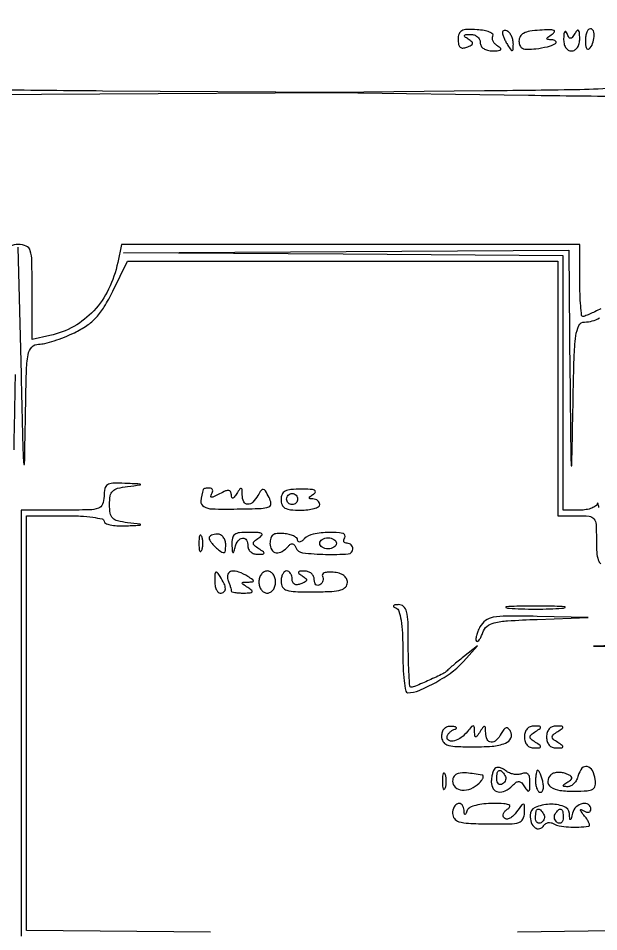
# Model space of a CAD drawing. Extents: x 23 to 255, y 40 to 184.
# Drawn here: x 157.99 to 166.87, y 134.5 to 148.46 of the extents above; entities that cross this region are included whole.
import ezdxf

# ---------------------------------------------------------------- set-up
doc = ezdxf.new("R2010")
doc.units = 0
doc.header["$MEASUREMENT"] = 0

msp = doc.modelspace()

# ---------------------------------------------------------------- linework, layer by layer
for points in [[(207.919475, 175.632891, 0.000007), (191.762556, 175.634099, 0.00002), (173.0434, 175.634494, 0.000013), (151.49745, 175.633531), (95.9364, 175.6296)], [(155.664, 147.2886), (159.23835, 147.308796), (162.8127, 147.328993), (159.28065, 147.352025, -0.001532), (157.681436, 147.367355, -0.004815)], [(166.898851, 144.023462, -0.007704), (166.807962, 143.977938, -0.010225), (166.72385, 143.939516, -0.007811), (166.652802, 143.91011, -0.094478), (166.623901, 143.9046, -0.381943), (166.605289, 143.921246, -0.006765), (166.59106, 144.066133, -0.013161), (166.580744, 144.243654, -0.007931), (166.5774, 144.4545), (166.5774, 145.0044), (163.073222, 145.0044), (159.569044, 145.0044), (159.510896, 144.72945, -0.060755), (159.37201, 144.323676, -0.07425), (159.145972, 143.992825, -0.077519), (158.842188, 143.752903, -0.074524), (158.475709, 143.612873), (158.202, 143.552756), (158.202, 144.278578, 0.003999), (158.19819, 144.754915, 0.066986), (158.174687, 144.910668, 0.226042), (158.113175, 144.979658, 0.099837), (157.9905, 145.0044, 0.099837), (157.867825, 144.979658, 0.226042)], [(157.985698, 144.9621), (158.0328, 143.0163, 0.000369), (158.060984, 141.886424, 0.015763), (158.074719, 141.64657, 0.94596), (158.086735, 141.646969, 0.001694), (158.098651, 142.27605, -0.002236), (158.114291, 143.057031, -0.035705), (158.139613, 143.320324, -0.148069), (158.197236, 143.436262, -0.206757), (158.30219, 143.4816, 0.060031), (158.397177, 143.493046, 0.017566), (158.538975, 143.533048, 0.017375), (158.696701, 143.589702, 0.017816), (158.848775, 143.656742, 0.036167), (159.039686, 143.766849, 0.057366), (159.182664, 143.889755, 0.050729), (159.305367, 144.052929, 0.022099), (159.435313, 144.291242), (159.660056, 144.7506), (162.949528, 144.7506), (166.239, 144.7506), (166.239, 142.8048), (166.239, 140.859), (166.5351, 140.859, -0.023974), (166.722002, 140.850033, -0.206324), (166.7936, 140.810657, -0.154453), (166.825266, 140.725121, -0.012019), (166.8312, 140.4783, 0.016668), (166.837332, 140.294396, 0.063857), (166.8594, 140.1822, 0.12648), (166.899134, 140.120668, 0.188641)], [(166.869927, 140.982235, 0.026135), (166.854844, 141.049999, 0.815567), (166.845422, 141.04935, -0.200342), (166.821712, 141.008803, -0.067706), (166.760824, 140.974664, -0.054538), (166.675601, 140.951368, -0.039488), (166.5774, 140.9436), (166.3236, 140.9436), (166.3236, 142.888429), (166.3236, 144.833259), (162.96075, 144.856378), (159.5979, 144.879497), (163.00305, 144.899649), (166.4082, 144.9198), (166.427103, 142.99515, 0.00018), (166.439334, 141.793636, 0.017507), (166.447109, 141.623071, 0.950666), (166.455418, 141.62332, 0.00051), (166.471498, 142.44525, -0.002315), (166.490746, 143.275756, -0.025586), (166.51696, 143.607056, -0.081354), (166.564805, 143.76595, -0.286464), (166.651402, 143.82, 0.135111), (166.877816, 143.88232, 0.037146)], [(157.925396, 141.86504, 0.000348), (157.948315, 143.0163)], [(160.93035, 134.492811), (158.1174, 134.516281), (158.1174, 137.68764), (158.1174, 140.859), (158.7096, 140.859, -0.01259), (158.942841, 140.853126, -0.022889), (159.1326, 140.834829, -0.020168), (159.274395, 140.8087, -0.350432), (159.3018, 140.7744, 0.296374), (159.322457, 140.742611, 0.049524), (159.394992, 140.718628, 0.040608), (159.497466, 140.704273, 0.025171), (159.61905, 140.703339, 0.000452), (159.845495, 140.713208, 0.202828), (159.858846, 140.71957, 0.602997), (159.856226, 140.726545, 0.000683), (159.66135, 140.750999, -0.029128), (159.51024, 140.778763, -0.138253), (159.434442, 140.821631, -0.156239), (159.397194, 140.894714, -0.040366), (159.3864, 141.0282, -0.040366), (159.397194, 141.161686, -0.156239), (159.434442, 141.234769, -0.138253), (159.51024, 141.277637, -0.029128), (159.66135, 141.305401, 0.000683), (159.856226, 141.329855, 0.602997), (159.858846, 141.33683, 0.202828), (159.845495, 141.343192, 0.000452), (159.61905, 141.353061, 0.017213), (159.434891, 141.354576, 0.133708), (159.353321, 141.330054, 0.206282), (159.313549, 141.27267, 0.049844), (159.3018, 141.1551, -0.088353), (159.280001, 141.032699, -0.227967), (159.2172, 140.9718, -0.075599), (159.07743, 140.947687, -0.004982), (158.6673, 140.9436), (158.0328, 140.9436), (158.0328, 137.6865), (158.0328, 134.4294)]]:
    msp.add_lwpolyline(points, format="xyb")
for points in [[(164.7162, 148.139905, 0.048372), (164.723503, 148.06459, 0.165585), (164.747672, 148.022528, 0.200353), (164.789018, 148.008568, 0.074272), (164.850193, 148.022128, 0.027745), (164.916538, 148.051906, 0.234956), (164.935295, 148.07753, 0.265879), (164.925054, 148.105642, 0.034191), (164.871343, 148.145078, -0.022469), (164.818721, 148.181849, -0.3555), (164.814023, 148.201662, -0.267807), (164.833471, 148.214886, -0.01627), (164.90655, 148.217905, -0.08452), (164.963087, 148.208787, -0.094034), (165.01111, 148.181543, -0.101436), (165.043217, 148.140602, -0.116238), (165.0546, 148.0923, 0.134796), (165.068568, 148.041432, 0.113373), (165.107259, 148.000864, 0.090659), (165.168047, 147.974988, 0.057171), (165.24495, 147.966695, 0.014514), (165.336511, 147.969978, 0.184504), (165.367263, 147.984073, 0.429146), (165.366508, 148.005876, 0.040224), (165.318711, 148.041837, -0.063784), (165.277695, 148.075828, -0.080973), (165.250375, 148.116649, -0.097347), (165.240579, 148.157719, -0.149504), (165.249795, 148.192818, 0.363005), (165.245349, 148.223734, 0.088404), (165.19809, 148.253045, 0.051759), (165.114976, 148.276531, 0.026186), (165.006834, 148.289527, 0.020795), (164.851616, 148.293511, 0.115384), (164.771234, 148.273356, 0.195397), (164.730172, 148.225529, 0.081053)], [(165.394295, 148.245343, 0.074451), (165.400171, 148.210606, 0.021733), (165.419301, 148.159728, 0.021318), (165.446115, 148.103607, 0.021347), (165.4776, 148.05, 0.010223), (165.52577, 147.978703, 0.295079), (165.545337, 147.970836, 0.343021), (165.558224, 147.98558, 0.012098), (165.560905, 148.066157, 0.053738), (165.555125, 148.124757, 0.049393), (165.536968, 148.18255, 0.052761), (165.509919, 148.231076, 0.101161), (165.4776, 148.2615, 0.058538), (165.44527, 148.276587, 0.128516), (165.418232, 148.278322, 0.195945), (165.400817, 148.266948, 0.157323)], [(165.64697, 148.115102, 0.102242), (165.66114, 148.046124, 0.186882), (165.700799, 148.005704, 0.110479), (165.775137, 147.990221, 0.0253), (165.903998, 147.998651, 0.029164), (166.080972, 148.029799, 0.07036), (166.204476, 148.078132, 0.525558), (166.207674, 148.113761, 0.172103), (166.14735, 148.135895, -0.021919), (166.085917, 148.139255, -0.409837), (166.074646, 148.15279, -0.219984), (166.086514, 148.173683, -0.01057), (166.1544, 148.220128, 0.107976), (166.189693, 148.256034, 0.488184), (166.181155, 148.279671, 0.085851), (166.115362, 148.289251, 0.009691), (165.96422, 148.282283, 0.023256), (165.810933, 148.26505, 0.081814), (165.717092, 148.233772, 0.140058), (165.665895, 148.184789, 0.132781)], [(166.330279, 148.15575, 0.055142), (166.336153, 148.077676, 0.094793), (166.359924, 148.017162, 0.120857), (166.399327, 147.979188, 0.132361), (166.4505, 147.9654, 0.134796), (166.501368, 147.979368, 0.113373), (166.541936, 148.018059, 0.090659), (166.567812, 148.078847, 0.057171), (166.576105, 148.15575, 0.015005), (166.572775, 148.246155, 0.180447), (166.558678, 148.277396, 0.429735), (166.536892, 148.276919, 0.043137), (166.501745, 148.230777, -0.022213), (166.459802, 148.170656, -0.233412), (166.433671, 148.157755, -0.275386), (166.410492, 148.171568, -0.029355), (166.38282, 148.230777, 0.089763), (166.364402, 148.260314, 0.481229), (166.348086, 148.259287, 0.125022), (166.335512, 148.226099, 0.019588)], [(166.662, 148.1205, 0.03047), (166.666053, 148.054046, 0.080137), (166.679287, 148.008331, 0.2027), (166.698773, 147.990923, 0.286074), (166.720849, 147.996049, 0.105931), (166.773679, 148.077692, 0.076138), (166.796524, 148.184213, 0.099013), (166.784371, 148.27165, 0.319036), (166.739114, 148.3038, 0.218452), (166.709607, 148.290262, 0.078229), (166.684652, 148.249956, 0.059481), (166.667647, 148.190685, 0.040166)], [(167.430079, 147.52261, -0.342057), (167.35647, 147.43604, -0.033457), (167.066481, 147.39515, -0.014507), (166.509559, 147.370527, -0.001316), (165.11805, 147.353077), (162.8127, 147.330235), (165.794887, 147.288268, 0.001412), (167.327384, 147.271029, 0.007453), (168.167877, 147.276475, 0.005156), (168.721421, 147.294027, 0.402063), (168.777037, 147.35205, 0.306411), (168.743769, 147.401203, 0.053595), (168.630361, 147.433084, 0.032442), (168.442343, 147.452348, 0.00931), (168.14955, 147.4578, -0.010741), (167.867518, 147.463859, -0.028397), (167.666721, 147.483953, -0.037086), (167.531091, 147.515804, -0.22427), (167.479429, 147.56355, 0.049387), (167.461464, 147.597871, 0.447295), (167.446625, 147.600094, 0.189715), (167.434989, 147.57896, 0.020709)], [(160.818127, 141.26085, 0.051845), (160.782894, 141.080944, 0.291934), (160.825893, 140.998002, 0.126787), (160.954606, 140.962074, 0.008683), (161.336349, 140.961078, 0.004572), (161.703661, 140.969858, 0.07926), (161.820958, 140.992567, 0.338917), (161.853855, 141.044134, 0.101774), (161.825593, 141.139346, 0.015284), (161.76943, 141.236991, 0.215003), (161.736738, 141.259104, 0.289913), (161.704777, 141.245846, 0.025764), (161.65618, 141.168628, -0.068244), (161.577995, 141.065026, -0.207842), (161.497837, 141.033178, -0.285933), (161.438274, 141.072944, -0.104472), (161.415505, 141.17625, 0.011938), (161.412802, 141.259066, 0.327416), (161.399719, 141.274939, 0.309569), (161.379867, 141.267653, 0.011213), (161.3322, 141.1974, -0.018193), (161.293075, 141.141434, -0.179261), (161.269267, 141.12619, -0.412798), (161.253924, 141.135985, -0.051975), (161.248895, 141.179227, 0.106469), (161.238182, 141.226241, 0.272561), (161.210484, 141.245288, 0.121696), (161.159737, 141.236474, 0.019305), (161.068191, 141.191936, -0.012512), (160.985371, 141.150243, -0.104615), (160.944797, 141.14062, -0.474034), (160.933053, 141.154285, -0.094818), (160.946284, 141.18896, 0.073208), (160.961644, 141.224553, 0.149447), (160.960577, 141.254669, 0.188338), (160.943664, 141.274568, 0.12414), (160.914193, 141.282, 0.022122), (160.879402, 141.28046, 0.032069), (160.849016, 141.275787, 0.033208), (160.825927, 141.26907, 0.235281)], [(162.009, 141.10434, 0.098956), (162.024785, 141.025366, 0.171377), (162.069111, 140.976231, 0.101776), (162.153828, 140.950536, 0.022913), (162.3051, 140.9436, 0.027026), (162.418558, 140.949737, 0.042582), (162.514221, 140.968451, 0.052312), (162.581565, 140.99557, 0.277684), (162.6012, 141.0282, 0.123684), (162.593069, 141.060567, 0.099425), (162.570136, 141.088329, 0.089546), (162.535847, 141.10722, 0.07833), (162.49545, 141.114095, -0.043119), (162.451571, 141.118429, -0.407644), (162.441713, 141.132473, -0.195823), (162.454851, 141.153955, -0.017677), (162.507904, 141.190235, 0.164983), (162.533608, 141.222066, 0.407688), (162.522459, 141.246902, 0.081054), (162.454563, 141.261578, 0.01278), (162.317554, 141.26508, 0.021171), (162.15835, 141.258336, 0.099222), (162.070749, 141.232912, 0.173377), (162.02527, 141.183818, 0.101308)], [(162.2628, 141.1128, -0.099038), (162.256341, 141.080513, -0.097945), (162.237949, 141.053051, -0.097945), (162.210487, 141.034659, -0.099038), (162.1782, 141.0282, -0.099038), (162.145913, 141.034659, -0.097945), (162.118451, 141.053051, -0.097945), (162.100059, 141.080513, -0.099038), (162.0936, 141.1128, -0.099038), (162.100059, 141.145087, -0.097945), (162.118451, 141.172549, -0.097945), (162.145913, 141.190941, -0.099038), (162.1782, 141.1974, -0.099038), (162.210487, 141.190941, -0.097945), (162.237949, 141.172549, -0.097945), (162.256341, 141.145087, -0.099038)], [(160.753358, 140.436, 0.017491), (160.755997, 140.360584, 0.078554), (160.765893, 140.317692, 0.447206), (160.780185, 140.312536, 0.174857), (160.796029, 140.33025, 0.057986), (160.809255, 140.378473, 0.037979), (160.813631, 140.436, 0.037979), (160.809255, 140.493527, 0.057986), (160.796029, 140.54175, 0.174857), (160.780185, 140.559464, 0.447206), (160.765893, 140.554308, 0.078554), (160.755997, 140.511416, 0.017491)], [(160.9092, 140.516859, 0.132905), (160.917314, 140.486871, 0.031446), (160.946477, 140.443447, 0.030189), (160.987525, 140.396135, 0.025778), (161.0361, 140.3514, 0.025052), (161.105236, 140.299642, 0.264713), (161.139091, 140.297098, 0.263084), (161.158701, 140.324934, 0.024807), (161.163, 140.411541, 0.075115), (161.153449, 140.474759, 0.088825), (161.125723, 140.528396, 0.100696), (161.084494, 140.564253, 0.129492), (161.0361, 140.577, 0.045432), (160.987526, 140.572577, 0.065335), (160.946477, 140.559334, 0.085332), (160.918749, 140.539838, 0.199516)], [(161.257414, 140.41485, 0.005718), (161.263505, 140.318212, 0.197309), (161.273517, 140.298205, 0.541772), (161.285616, 140.30163, 0.01159), (161.305917, 140.37255, -0.085659), (161.352779, 140.475677, -0.219845), (161.421383, 140.516855, -0.309409), (161.478895, 140.486004, -0.12015), (161.5014, 140.3937, 0.116238), (161.512783, 140.345398, 0.101436), (161.54489, 140.304457, 0.094034), (161.592913, 140.277213, 0.08452), (161.64945, 140.268095, 0.012169), (161.732318, 140.270838, 0.328172), (161.748294, 140.284068, 0.306546), (161.740941, 140.304217, 0.011267), (161.6706, 140.352695, -0.02521), (161.601678, 140.403086, -0.226004), (161.586, 140.436, -0.226004), (161.601678, 140.468914, -0.02521), (161.6706, 140.519305, 0.06981), (161.716219, 140.559339, 0.471622), (161.711787, 140.585117, 0.118458), (161.659548, 140.600327, 0.0107), (161.52255, 140.603905, 0.023882), (161.374013, 140.597507, 0.132933), (161.29988, 140.570016, 0.192523), (161.264371, 140.514736, 0.060598)], [(161.8398, 140.435052, 0.132005), (161.865765, 140.338417, 0.228849), (161.933127, 140.29274, 0.175361), (162.026815, 140.311857, 0.083154), (162.121191, 140.3937, -0.073383), (162.153913, 140.42321, -0.195605), (162.184146, 140.429369, -0.186132), (162.211148, 140.412687, -0.066066), (162.233991, 140.37255, 0.273299), (162.339264, 140.292227, 0.02351), (162.690725, 140.267167, 0.023242), (163.037389, 140.2749, 0.394209), (163.1088, 140.3514, 0.105053), (163.101942, 140.38368, 0.099167), (163.082482, 140.411149, 0.09642), (163.053407, 140.42956, 0.093332), (163.019207, 140.436, -0.108972), (162.989179, 140.442623, -0.182303), (162.971291, 140.460851, -0.161196), (162.968659, 140.488274, -0.082592), (162.9819, 140.5206, 0.525422), (162.952519, 140.58747, 0.054216), (162.747594, 140.604092, 0.041416), (162.501885, 140.57691, 0.149202), (162.36432, 140.50368, -0.039371), (162.325264, 140.470334, -0.112522), (162.292622, 140.456383, -0.249233), (162.271851, 140.463007, -0.195839), (162.2628, 140.485228, 0.217711), (162.247664, 140.518343, 0.067467), (162.200672, 140.549037, 0.053372), (162.132283, 140.573015, 0.03702), (162.0513, 140.5858, 0.040022), (161.947998, 140.586066, 0.136287), (161.885336, 140.563311, 0.169057), (161.851145, 140.515073, 0.070533)], [(162.855, 140.436, -0.148195), (162.845223, 140.403737, -0.098894), (162.817723, 140.376251, -0.082425), (162.776614, 140.357719, -0.064853), (162.7281, 140.3514, -0.064853), (162.679586, 140.357719, -0.082425), (162.638477, 140.376251, -0.098894), (162.610977, 140.403737, -0.148195), (162.6012, 140.436, -0.148195), (162.610977, 140.468263, -0.098894), (162.638477, 140.495749, -0.082425), (162.679586, 140.514281, -0.064853), (162.7281, 140.5206, -0.064853), (162.776614, 140.514281, -0.082425), (162.817723, 140.495749, -0.098894), (162.845223, 140.468263, -0.148195)], [(160.995095, 139.86495, 0.042523), (161.000805, 139.792075, 0.062416), (161.019032, 139.730515, 0.082215), (161.046152, 139.688811, 0.210568), (161.0784, 139.6746, 0.163584), (161.134835, 139.693571, 0.234725), (161.157898, 139.739993, 0.112355), (161.140076, 139.818304, 0.031558), (161.0784, 139.9284, 0.023197), (161.034366, 139.990064, 0.409657), (161.012272, 139.992878, 0.220444), (160.998066, 139.96598, 0.011293)], [(161.196249, 139.879181, -0.008099), (161.215911, 139.825351, -0.009838), (161.232516, 139.774278, -0.008575), (161.244852, 139.730971, -0.065182), (161.2476, 139.709981, 0.331744), (161.257854, 139.696227, 0.02809), (161.303515, 139.685374, 0.028518), (161.364982, 139.677952, 0.01749), (161.43795, 139.675895, 0.011293), (161.53898, 139.678866, 0.220444), (161.565878, 139.693072, 0.409657), (161.563064, 139.715166, 0.023197), (161.5014, 139.7592, -0.007698), (161.426683, 139.809133, -0.246379), (161.4168, 139.827973, -0.392993), (161.428338, 139.840385, -0.013145), (161.5014, 139.8438, 0.013145), (161.574462, 139.847215, 0.392993), (161.586, 139.859627, 0.246379), (161.576117, 139.878467, 0.007698), (161.5014, 139.9284, 0.053462), (161.364092, 139.997615, 0.130739), (161.252359, 140.008836, 0.267616), (161.196186, 139.963141, 0.184898)], [(161.6706, 139.8438, 0.072314), (161.680064, 139.778708, 0.08892), (161.707613, 139.72395, 0.10214), (161.748791, 139.687561, 0.130775), (161.7975, 139.6746, 0.130775), (161.846209, 139.687561, 0.10214), (161.887388, 139.72395, 0.08892), (161.914936, 139.778708, 0.072314), (161.9244, 139.8438, 0.072314), (161.914936, 139.908892, 0.08892), (161.887388, 139.96365, 0.10214), (161.846209, 140.000039, 0.130775), (161.7975, 140.013, 0.130775), (161.748791, 140.000039, 0.10214), (161.707613, 139.96365, 0.08892), (161.680064, 139.908892, 0.072314)], [(162.009, 139.851741, 0.140077), (162.033039, 139.767619, 0.180313), (162.096207, 139.718865, 0.068562), (162.22765, 139.697164, 0.008621), (162.5166, 139.694429, 0.009991), (162.784499, 139.701866, 0.056689), (162.925136, 139.724705, 0.136432), (162.996875, 139.76824, 0.190809), (163.0242, 139.837236, 0.124448), (163.009193, 139.896595, 0.112498), (162.967404, 139.944309, 0.087829), (162.899282, 139.977403, 0.048651), (162.808055, 139.993985, 0.032658), (162.728432, 139.995361, 0.074374), (162.669598, 139.98365, 0.156685), (162.640941, 139.961601, 0.297794), (162.640235, 139.933682, -0.109169), (162.65208, 139.899778, -0.099793), (162.649108, 139.862851, -0.09527), (162.631735, 139.828581, -0.089754), (162.60258, 139.802353, -0.136093), (162.569928, 139.792856, -0.190788), (162.541857, 139.803567, -0.140899), (162.522912, 139.834517, -0.067432), (162.5166, 139.881107, 0.111771), (162.505233, 139.93132, 0.10102), (162.47311, 139.973876, 0.095411), (162.425077, 140.002187, 0.088002), (162.36855, 140.011705, 0.01627), (162.295471, 140.008686, 0.267807), (162.276023, 139.995462, 0.3555), (162.280721, 139.975649, 0.022469), (162.333343, 139.938878, -0.034191), (162.387054, 139.899442, -0.265879), (162.397295, 139.87133, -0.234956), (162.378538, 139.845706, -0.027745), (162.312193, 139.815928, -0.065056), (162.255631, 139.802297, -0.15226), (162.213407, 139.810666, -0.176772), (162.18737, 139.840172, -0.093544), (162.1782, 139.888755, 0.066306), (162.171874, 139.93625, 0.083434), (162.153349, 139.976503, 0.099317), (162.125862, 140.003425, 0.145266), (162.0936, 140.013, 0.183604), (162.061305, 140.000727, 0.090576), (162.033851, 139.96563, 0.070457), (162.015247, 139.913447, 0.05049)], [(163.76445, 139.449371, -0.22427), (163.812196, 139.397709, -0.037086), (163.844047, 139.262079, -0.028397), (163.864141, 139.061282, -0.010741), (163.8702, 138.77925, 0.01111), (163.875546, 138.538685, 0.018347), (163.892016, 138.336113, 0.012734), (163.915022, 138.176654, 0.365608), (163.944468, 138.1518, 0.099383), (164.121363, 138.187311, 0.02833), (164.374494, 138.310486, 0.029338), (164.623977, 138.469757, 0.055162), (164.8008, 138.630258), (165.0123, 138.86969), (164.8008, 138.701095, 0.00273), (164.716718, 138.633316, 0.003354), (164.639003, 138.569093, 0.002787), (164.57438, 138.514341, 0.024221), (164.547, 138.488478, -0.088769), (164.482193, 138.441398, -0.006025), (164.275106, 138.344121, -0.005535), (164.064424, 138.251038, -0.101587), (163.993119, 138.2364, -0.392584), (163.977663, 138.250747, -0.003522), (163.966056, 138.422784, -0.009419), (163.957555, 138.627609, -0.005661), (163.9548, 138.8709, 0.006464), (163.950165, 139.229394, 0.051478), (163.928938, 139.393395, 0.151127), (163.883281, 139.471038, 0.198634), (163.80675, 139.498721, 0.021021), (163.750358, 139.493796, 0.185333), (163.728743, 139.482109, 0.449116), (163.730776, 139.467213, 0.051902)], [(165.49875, 139.443216, 0.012378), (165.681698, 139.433339, 0.007295), (165.9006, 139.430145, 0.007295), (166.119502, 139.433339, 0.012378), (166.30245, 139.443216, 0.075495), (166.351817, 139.454743, 0.793398), (166.35017, 139.465594, 0.016391), (166.188741, 139.47301, 0.003282), (165.9006, 139.474902, 0.003282), (165.612459, 139.47301, 0.016391), (165.45103, 139.465594, 0.793398), (165.449383, 139.454743, 0.075495)], [(165.050722, 139.159754, 0.02627), (165.017582, 139.089154, 0.036945), (164.9962, 139.02297, 0.040725), (164.987653, 138.969055, 0.218693), (164.997721, 138.941879, 0.351248), (165.017798, 138.939665, 0.09325), (165.04306, 138.96328, 0.054116), (165.069936, 139.00968, 0.027392), (165.093889, 139.072912, -0.144925), (165.157307, 139.166577, -0.113398), (165.267735, 139.221555, -0.044596), (165.473378, 139.252, -0.005513), (165.926463, 139.27323), (166.7043, 139.301084), (165.924727, 139.318642, 0.005257), (165.4593, 139.32423, 0.045361), (165.252669, 139.305756, 0.111565), (165.134552, 139.255532, 0.114281)], [(164.4624, 137.486128, 0.13582), (164.484844, 137.405027, 0.173062), (164.544383, 137.356078, 0.073219), (164.665199, 137.33169, 0.011006), (164.913011, 137.324006, 0.02089), (165.237906, 137.334663, 0.074695), (165.440023, 137.380641, 0.189731), (165.524425, 137.458922, 0.255761), (165.519031, 137.561005, 0.064407), (165.483753, 137.604435, 0.251968), (165.451525, 137.613225, 0.177678), (165.418034, 137.591328, 0.032473), (165.377089, 137.528164, -0.069702), (165.299685, 137.426214, -0.20928), (165.219965, 137.395328, -0.282997), (165.160574, 137.435486, -0.104357), (165.137905, 137.53845, 0.011938), (165.135202, 137.621266, 0.327416), (165.122119, 137.637139, 0.309569), (165.102267, 137.629853, 0.011213), (165.0546, 137.5596, -0.007937), (165.004701, 137.485012, -0.246125), (164.985595, 137.475, -0.389375), (164.972874, 137.486677, -0.013536), (164.968605, 137.5596, 0.020483), (164.96347, 137.630441, 0.381398), (164.948056, 137.6442, 0.215588), (164.923455, 137.633076, 0.009475), (164.861253, 137.5596, -0.063837), (164.765475, 137.468613, -0.08734), (164.658994, 137.416121, -0.161693), (164.580973, 137.418996, -0.312996), (164.547, 137.46795, -0.117038), (164.55479, 137.500773, -0.06394), (164.578064, 137.535254, -0.058299), (164.612311, 137.56608, -0.058288), (164.65275, 137.588171, 0.051902), (164.686424, 137.606013, 0.449116), (164.688457, 137.620909, 0.185333), (164.666842, 137.632596, 0.021021), (164.61045, 137.637521, 0.091399), (164.549769, 137.629142, 0.119834), (164.502465, 137.599615, 0.114888), (164.472686, 137.550545, 0.079338)], [(165.7314, 137.475, 0.071148), (165.741446, 137.404756, 0.110073), (165.770894, 137.351282, 0.119898), (165.818097, 137.318326, 0.095184), (165.87945, 137.307095, 0.012169), (165.962318, 137.309838, 0.328172), (165.978294, 137.323068, 0.306546), (165.970941, 137.343217, 0.011267), (165.9006, 137.391695, -0.02521), (165.831678, 137.442086, -0.226004), (165.816, 137.475, -0.226004), (165.831678, 137.507914, -0.02521), (165.9006, 137.558305, 0.011267), (165.970941, 137.606783, 0.306546), (165.978294, 137.626932, 0.328172), (165.962318, 137.640162, 0.012169), (165.87945, 137.642905, 0.095184), (165.818097, 137.631674, 0.119898), (165.770894, 137.598718, 0.110073), (165.741446, 137.545244, 0.071148)], [(166.0698, 137.475, 0.071148), (166.079846, 137.404756, 0.110073), (166.109294, 137.351282, 0.119898), (166.156497, 137.318326, 0.095184), (166.21785, 137.307095, 0.012169), (166.300718, 137.309838, 0.328172), (166.316694, 137.323068, 0.306546), (166.309341, 137.343217, 0.011267), (166.239, 137.391695, -0.02521), (166.170078, 137.442086, -0.226004), (166.1544, 137.475, -0.226004), (166.170078, 137.507914, -0.02521), (166.239, 137.558305, 0.011267), (166.309341, 137.606783, 0.306546), (166.316694, 137.626932, 0.328172), (166.300718, 137.640162, 0.012169), (166.21785, 137.642905, 0.095184), (166.156497, 137.631674, 0.119898), (166.109294, 137.598718, 0.110073), (166.079846, 137.545244, 0.071148)], [(166.553792, 136.886259, -0.058244), (166.528059, 136.820333, -0.064826), (166.488513, 136.764699, -0.074022), (166.4418, 136.727263, -0.135625), (166.39497, 136.714895, -0.017386), (166.334879, 136.717671, -0.387435), (166.32393, 136.729409, -0.248707), (166.333108, 136.747205, -0.010533), (166.394143, 136.787722, 0.043006), (166.445278, 136.826671, 0.282748), (166.453878, 136.856265, 0.211002), (166.431396, 136.883828, 0.026073), (166.358847, 136.9161, 0.059793), (166.296242, 136.931884, 0.05723), (166.230722, 136.932748, 0.061862), (166.172233, 136.919378, 0.109716), (166.130705, 136.892945, 0.188778), (166.088364, 136.796118, 0.25967), (166.130432, 136.713106, 0.114471), (166.273397, 136.658364, 0.037901), (166.49907, 136.644362, 0.014909), (166.68952, 136.652674, 0.11073), (166.775789, 136.678793, 0.221668), (166.812933, 136.730827, 0.08286), (166.814619, 136.822759, 0.081016), (166.770678, 136.960556, 0.2188), (166.692055, 137.022798, 0.285168), (166.610564, 136.996083, 0.111116)], [(164.475758, 136.7982, 0.017491), (164.478397, 136.722784, 0.078554), (164.488293, 136.679892, 0.447206), (164.502585, 136.674736, 0.174857), (164.518429, 136.69245, 0.057986), (164.531655, 136.740673, 0.037979), (164.536031, 136.7982, 0.037979), (164.531655, 136.855727, 0.057986), (164.518429, 136.90395, 0.174857), (164.502585, 136.921664, 0.447206), (164.488293, 136.916508, 0.078554), (164.478397, 136.873616, 0.017491)], [(164.6316, 136.800749, 0.208728), (164.672923, 136.706074, 0.169669), (164.775305, 136.661385, 0.121616), (164.912696, 136.68449, 0.094465), (165.038486, 136.77, 0.034172), (165.076922, 136.814083, 0.078093), (165.097737, 136.852837, 0.163026), (165.098107, 136.879637, 0.28411), (165.081793, 136.893597, 0.012775), (164.843742, 136.924377, 0.076757), (164.719434, 136.918134, 0.187923), (164.656279, 136.877216, 0.157376)], [(165.279466, 136.994866, 0.098079), (165.258039, 136.962855, 0.034042), (165.240152, 136.909991, 0.032267), (165.227905, 136.84756, 0.03231), (165.2238, 136.7841, 0.143052), (165.253173, 136.683536, 0.215659), (165.328455, 136.634468, 0.157839), (165.435914, 136.65184, 0.078165), (165.548803, 136.734043, -0.044506), (165.6058, 136.781705, -0.182338), (165.648759, 136.792527, -0.181316), (165.688317, 136.7723, -0.043931), (165.733627, 136.712893, 0.023369), (165.77616, 136.652104, 0.411792), (165.797774, 136.649227, 0.22079), (165.811764, 136.675631, 0.011431), (165.814705, 136.774395, 0.039849), (165.80854, 136.858978, 0.148105), (165.785726, 136.906634, 0.212236), (165.746131, 136.923936, 0.090274), (165.688023, 136.91298, -0.081129), (165.630738, 136.901099, -0.056181), (165.564604, 136.905712, -0.05543), (165.5001, 136.925147, -0.072462), (165.447589, 136.957201, 0.051268), (165.400445, 136.988786, 0.06696), (165.351814, 137.006764, 0.082676), (165.309184, 137.009129, 0.170586)], [(165.431687, 136.888646, -0.108373), (165.443667, 136.854527, -0.099685), (165.440806, 136.817416, -0.095498), (165.423506, 136.783025, -0.090427), (165.39438, 136.756753, -0.136093), (165.361728, 136.747256, -0.190788), (165.333657, 136.757967, -0.140899), (165.314712, 136.788917, -0.067432), (165.3084, 136.835507, -0.039415), (165.315604, 136.926755, -0.25701), (165.342848, 136.961806, -0.315493), (165.381736, 136.95375, -0.050477)], [(165.9006, 136.7982, 0.043375), (165.90623, 136.733427, 0.063112), (165.923125, 136.678702, 0.082769), (165.947967, 136.641653, 0.206609), (165.97728, 136.629, 0.24384), (166.002983, 136.642328, 0.106581), (166.018437, 136.678702, 0.070464), (166.021101, 136.733369, 0.040966), (166.009713, 136.7982, 0.016817), (165.990406, 136.863036, 0.025621), (165.968936, 136.917697, 0.023188), (165.948013, 136.958698, 0.269386), (165.933033, 136.9674, 0.326917), (165.920373, 136.958132, 0.029396), (165.910127, 136.917697, 0.029316), (165.902941, 136.863058, 0.018041)], [(164.6316, 136.30652, 0.167005), (164.658807, 136.227336, 0.157701), (164.729561, 136.179339, 0.059592), (164.874756, 136.155283, 0.008208), (165.1815, 136.146467, 0.007018), (165.510218, 136.147033, 0.070908), (165.645064, 136.168426, 0.199782), (165.70793, 136.22066, 0.121375), (165.7314, 136.315917, 0.007269), (165.729713, 136.43194, 0.376666), (165.715543, 136.447165, 0.261041), (165.692917, 136.437334, 0.004713), (165.611417, 136.328053, -0.045131), (165.560504, 136.270187, -0.071615), (165.506728, 136.232117, -0.100975), (165.458716, 136.218737, -0.217306), (165.423517, 136.231883, -0.16362), (165.407577, 136.263973, -0.126842), (165.412108, 136.302969, -0.096837), (165.437491, 136.343359, -0.063267), (165.48005, 136.378504, 0.177013), (165.506374, 136.412669, 0.405076), (165.49314, 136.439135, 0.072833), (165.414498, 136.454421, 0.010724), (165.252, 136.458505, 0.025958), (165.10922, 136.451613, 0.039591), (164.987199, 136.4295, 0.046609), (164.896507, 136.396234, 0.1878), (164.856829, 136.35405, -0.009076), (164.833118, 136.29823, -0.295955), (164.821356, 136.2906, -0.382689), (164.812242, 136.298773, -0.011437), (164.807479, 136.35405, 0.147118), (164.777112, 136.435912, 0.305883), (164.715573, 136.456974, 0.218218), (164.654228, 136.405968, 0.112333)], [(165.816, 136.278826, 0.087391), (165.836039, 136.165049, 0.146601), (165.893533, 136.087798, 0.231129), (165.964789, 136.07442, 0.189346), (166.0275, 136.1214, -0.11147), (166.05562, 136.150077, -0.100072), (166.094434, 136.165297, -0.094596), (166.138008, 136.164669, -0.087858), (166.179544, 136.14816, 0.094776), (166.263769, 136.116016, 0.027476), (166.402448, 136.099201, 0.027082), (166.560901, 136.097367, 0.029188), (166.714659, 136.11294, 0.389634), (166.725862, 136.127126, 0.080607), (166.717742, 136.160962, 0.047515), (166.692036, 136.209, 0.023807), (166.651209, 136.26454, -0.00972), (166.600784, 136.329234, -0.129017), (166.589498, 136.357005, -0.575929), (166.599678, 136.364826, -0.037782), (166.64085, 136.344147, 0.063696), (166.681348, 136.326363, 0.132816), (166.715536, 136.325595, 0.188594), (166.73795, 136.341409, 0.146934), (166.7466, 136.370207, 0.253714), (166.708584, 136.440304, 0.198204), (166.622082, 136.456544, 0.135514), (166.522819, 136.405477, 0.143638), (166.466517, 136.31175, -0.003359), (166.442705, 136.223071, -0.29048), (166.432893, 136.214177, -0.438773), (166.424567, 136.220586, -0.004423), (166.418014, 136.303377, 0.302501), (166.332425, 136.414195, 0.09186), (166.111578, 136.445868, 0.091459), (165.893446, 136.396364, 0.299834)], [(166.023887, 136.296446, -0.108373), (166.035867, 136.262327, -0.099685), (166.033006, 136.225216, -0.095498), (166.015706, 136.190825, -0.090427), (165.98658, 136.164553, -0.136093), (165.953928, 136.155056, -0.190788), (165.925857, 136.165767, -0.140899), (165.906912, 136.196717, -0.067432), (165.9006, 136.243307, -0.039415), (165.907804, 136.334555, -0.25701), (165.935048, 136.369606, -0.315493), (165.973936, 136.36155, -0.050477)], [(166.3236, 136.243307, -0.067432), (166.317288, 136.196717, -0.140899), (166.298343, 136.165767, -0.190788), (166.270272, 136.155056, -0.136093), (166.23762, 136.164553, -0.090427), (166.208494, 136.190825, -0.095498), (166.191194, 136.225216, -0.099685), (166.188333, 136.262327, -0.108373), (166.200313, 136.296446, -0.050477), (166.250264, 136.36155, -0.315493), (166.289152, 136.369606, -0.25701), (166.316396, 136.334555, -0.039415)]]:
    msp.add_lwpolyline(points, format="xyb", close=True)
for points in [[(167.74065, 138.891755), (166.7889, 138.864768), (167.78295, 138.846684)], [(167.4234, 134.517365), (165.62565, 134.492758)]]:
    msp.add_lwpolyline(points)

doc.saveas('drawing.dxf')
